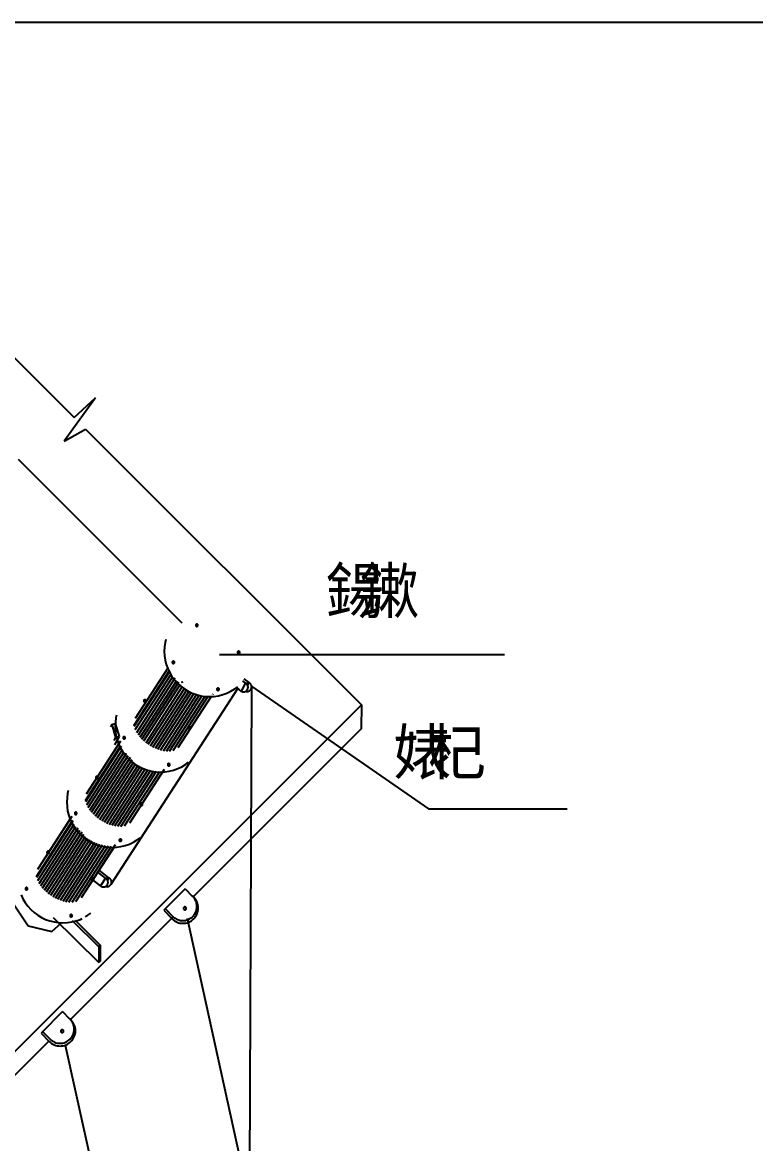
# Model space of a CAD drawing. Header units: metres. Extents: x 0 to 420, y 0 to 297.
# Drawn here: x 85 to 161.9, y 179.4 to 297 of the extents above; entities that cross this region are included whole.
import ezdxf

# ---------------------------------------------------------------- set-up
doc = ezdxf.new("R2010")
doc.units = ezdxf.units.M

msp = doc.modelspace()

# ---------------------------------------------------------------- linework, layer by layer
for p, q in [((420, 297), (0, 297)), ((78.48, 267.51), (90.44, 255.55)), ((92.68, 257.62), (89.41, 253.06)), ((90.44, 255.55), (92.68, 257.62)), ((89.41, 253.06), (91.64, 254.34)), ((91.64, 254.34), (120.58, 225.41)), ((84.57, 251.18), (101.74, 234.02)), ((105.69, 230.68), (135.59, 230.68)), ((100.42, 228.98), (96.71, 223.23)), ((100.48, 228.94), (96.72, 223.13)), ((100.58, 228.58), (96.83, 222.78)), ((100.27, 229.26), (96.85, 223.97)), ((100.76, 228.34), (96.98, 222.48)), ((101, 228.19), (97.15, 222.22)), ((107.58, 227.08), (94.3, 206.56)), ((101.17, 227.93), (97.34, 221.99)), ((101.17, 227.93), (97.34, 221.99)), ((101.17, 227.93), (97.34, 221.99)), ((101.41, 227.78), (97.53, 221.78)), ((101.41, 227.78), (97.53, 221.78)), ((101.41, 227.78), (97.53, 221.78)), ((101.41, 227.78), (97.53, 221.78)), ((101.32, 227.64), (97.53, 221.78)), ((101.58, 227.53), (97.74, 221.58)), ((101.58, 227.53), (97.74, 221.58)), ((101.58, 227.53), (97.74, 221.58)), ((101.58, 227.53), (97.74, 221.58)), ((101.58, 227.53), (97.74, 221.58)), ((101.58, 227.53), (97.74, 221.58)), ((101.75, 227.27), (97.96, 221.4)), ((101.75, 227.27), (97.96, 221.4)), ((101.98, 227.1), (98.19, 221.23)), ((101.86, 227.77), (101.69, 227.74)), ((108, 226.81), (107.5, 227.21)), ((108, 226.81), (108.41, 227.69)), ((108.41, 227.69), (108.14, 227.91)), ((108.79, 227.74), (108.27, 228.15)), ((108.41, 227.69), (108.79, 227.74)), ((108.65, 227.45), (108.79, 227.74)), ((109.05, 227.19), (108.8, 163.64)), ((109.07, 227.32), (127.6, 214.51)), ((102.22, 226.95), (98.43, 221.08)), ((102.22, 226.95), (98.43, 221.08)), ((102.47, 226.81), (98.68, 220.94)), ((102.73, 226.69), (98.94, 220.82)), ((102.99, 226.58), (99.2, 220.71)), ((103.27, 226.48), (99.48, 220.62)), ((103.55, 226.41), (99.78, 220.55)), ((103.85, 226.34), (100.09, 220.51)), ((104.16, 226.3), (100.42, 220.51)), ((104.48, 226.28), (100.8, 220.57)), ((104.82, 226.28), (101.34, 220.89)), ((105, 226.56), (104.95, 226.48)), ((120.58, 225.41), (78.92, 183.74)), ((120.58, 225.41), (120.55, 222.88)), ((94.39, 223.34), (94.27, 223.11)), ((94.39, 223.34), (94.75, 223.45)), ((94.39, 223.34), (94.8, 221.99)), ((94.75, 223.45), (95.17, 222.1)), ((120.55, 222.88), (102.93, 205.26)), ((95.31, 221.6), (91.73, 216.05)), ((95.18, 221.38), (91.75, 216.08)), ((94.8, 221.99), (94.63, 221.67)), ((95.17, 222.1), (94.69, 221.2)), ((94.8, 221.99), (95.17, 222.1)), ((95.33, 221.09), (91.61, 215.34)), ((95.39, 221.06), (91.63, 215.24)), ((95.49, 220.7), (91.74, 214.89)), ((95.67, 220.45), (91.89, 214.6)), ((95.91, 220.3), (92.06, 214.34)), ((96.08, 220.05), (92.25, 214.1)), ((96.08, 220.05), (92.25, 214.1)), ((96.08, 220.05), (92.25, 214.1)), ((96.32, 219.89), (92.44, 213.89)), ((96.32, 219.89), (92.44, 213.89)), ((96.32, 219.89), (92.44, 213.89)), ((96.32, 219.89), (92.44, 213.89)), ((96.23, 219.76), (92.44, 213.89)), ((96.49, 219.64), (92.65, 213.69)), ((96.49, 219.64), (92.65, 213.69)), ((96.49, 219.64), (92.65, 213.69)), ((96.49, 219.64), (92.65, 213.69)), ((96.49, 219.64), (92.65, 213.69)), ((96.49, 219.64), (92.65, 213.69)), ((96.66, 219.38), (92.87, 213.51)), ((96.66, 219.38), (92.87, 213.51)), ((96.89, 219.22), (93.1, 213.35)), ((97.13, 219.06), (93.34, 213.19)), ((97.13, 219.06), (93.34, 213.19)), ((97.38, 218.93), (93.59, 213.06)), ((97.63, 218.8), (93.85, 212.93)), ((97.9, 218.69), (94.11, 212.83)), ((98.18, 218.6), (94.39, 212.74)), ((98.46, 218.52), (94.69, 212.67)), ((98.76, 218.46), (95, 212.63)), ((99.07, 218.42), (95.33, 212.62)), ((99.39, 218.39), (95.71, 212.69)), ((99.89, 218.64), (96.25, 213.01)), ((99.73, 218.39), (96.25, 213.01)), ((127.6, 214.51), (142.17, 214.51)), ((90.27, 213.26), (86.47, 207.38)), ((90.33, 213.22), (86.49, 207.28)), ((90.2, 213.69), (86.61, 208.13)), ((90.12, 213.54), (86.69, 208.24)), ((90.43, 212.86), (86.6, 206.93)), ((90.61, 212.62), (86.75, 206.64)), ((90.85, 212.46), (86.92, 206.38)), ((91.02, 212.21), (87.11, 206.15)), ((91.02, 212.21), (87.11, 206.15)), ((91.02, 212.21), (87.11, 206.15)), ((91.26, 212.06), (87.31, 205.93)), ((91.26, 212.06), (87.31, 205.93)), ((91.26, 212.06), (87.31, 205.93)), ((91.26, 212.06), (87.31, 205.93)), ((91.17, 211.92), (87.31, 205.93)), ((91.43, 211.81), (87.52, 205.74)), ((91.43, 211.81), (87.52, 205.74)), ((91.43, 211.81), (87.52, 205.74)), ((91.43, 211.81), (87.52, 205.74)), ((91.43, 211.81), (87.52, 205.74)), ((91.43, 211.81), (87.52, 205.74)), ((91.6, 211.55), (87.74, 205.56)), ((91.6, 211.55), (87.74, 205.56)), ((91.83, 211.38), (87.97, 205.39)), ((92.07, 211.23), (88.21, 205.24)), ((92.07, 211.23), (88.21, 205.24)), ((92.32, 211.09), (88.45, 205.1)), ((92.58, 210.96), (88.71, 204.98)), ((92.84, 210.86), (88.98, 204.87)), ((93.12, 210.76), (89.26, 204.79)), ((93.4, 210.68), (89.55, 204.72)), ((93.7, 210.62), (89.86, 204.68)), ((94.01, 210.58), (90.2, 204.68)), ((94.33, 210.56), (90.58, 204.74)), ((94.77, 210.72), (91.19, 205.17)), ((94.67, 210.56), (91.19, 205.17)), ((93.21, 206.42), (92.4, 207.05)), ((93.73, 207.22), (92.92, 207.85)), ((94.1, 207.26), (93.07, 208.08)), ((93.73, 207.22), (93.21, 206.42)), ((93.73, 207.22), (94.1, 207.26)), ((93.97, 206.97), (94.1, 207.26)), ((102.1, 206.1), (99.85, 203.85)), ((102.1, 206.1), (102.84, 205.35)), ((84.18, 204.44), (85.62, 202.24)), ((99.85, 203.85), (100.68, 203.01)), ((100.02, 204.01), (100.85, 203.18)), ((88.12, 201.63), (89.14, 202.53)), ((88.27, 203.11), (93.03, 198.36)), ((100.85, 203.18), (90.06, 192.39)), ((90.25, 202.8), (93.03, 200.02)), ((90.56, 202.83), (93.19, 200.19)), ((102.29, 203.02), (124.11, 103.69)), ((85.62, 202.24), (88.12, 201.63)), ((93.19, 200.19), (93.03, 200.02)), ((93.03, 200.02), (93.03, 198.36)), ((93.19, 200.19), (93.19, 198.52)), ((93.19, 198.52), (93.03, 198.36)), ((89.23, 193.22), (86.98, 190.97)), ((89.23, 193.22), (89.97, 192.48)), ((86.98, 190.97), (87.81, 190.14)), ((87.14, 191.14), (87.98, 190.31)), ((87.81, 190.14), (78.88, 181.2)), ((89.52, 189.7), (111.24, 90.82))]:
    msp.add_line(p, q)
for points in [[(103.22, 233.82), (103.21, 233.81), (103.21, 233.8), (103.21, 233.79), (103.2, 233.78), (103.2, 233.77), (103.2, 233.75), (103.2, 233.74), (103.2, 233.73), (103.21, 233.72), (103.21, 233.71), (103.21, 233.7), (103.22, 233.69), (103.23, 233.68), (103.24, 233.67), (103.24, 233.66), (103.25, 233.66), (103.26, 233.65), (103.27, 233.65), (103.28, 233.64), (103.3, 233.64), (103.31, 233.64), (103.32, 233.64), (103.33, 233.64), (103.34, 233.64), (103.35, 233.64), (103.36, 233.65), (103.37, 233.65), (103.38, 233.66), (103.39, 233.66), (103.4, 233.67), (103.41, 233.68), (103.42, 233.69), (103.42, 233.69)], [(103.42, 233.69), (103.42, 233.7), (103.43, 233.71), (103.43, 233.72), (103.43, 233.73), (103.44, 233.74), (103.44, 233.75), (103.44, 233.77), (103.43, 233.78), (103.43, 233.79), (103.43, 233.8), (103.42, 233.81), (103.42, 233.82), (103.41, 233.83), (103.4, 233.84), (103.39, 233.85), (103.38, 233.85), (103.37, 233.86), (103.36, 233.86), (103.35, 233.87), (103.34, 233.87), (103.33, 233.87), (103.32, 233.87), (103.31, 233.87), (103.3, 233.87), (103.28, 233.87), (103.27, 233.86), (103.26, 233.86), (103.25, 233.85), (103.24, 233.85), (103.24, 233.84), (103.23, 233.83), (103.22, 233.82), (103.22, 233.82)], [(100.07, 232.25), (100, 231.95), (99.93, 231.49), (99.91, 231.03), (99.93, 230.56), (100, 230.1), (100.11, 229.65), (100.26, 229.22)], [(107.6, 230.97), (107.59, 230.97), (107.59, 230.96), (107.59, 230.94), (107.58, 230.93), (107.58, 230.92), (107.58, 230.91), (107.58, 230.9), (107.58, 230.89), (107.59, 230.88), (107.59, 230.87), (107.59, 230.85), (107.6, 230.84), (107.61, 230.84), (107.62, 230.83), (107.62, 230.82), (107.63, 230.81), (107.64, 230.81), (107.65, 230.8), (107.66, 230.8), (107.68, 230.79), (107.69, 230.79), (107.7, 230.79), (107.71, 230.79), (107.72, 230.79), (107.73, 230.8), (107.74, 230.8), (107.75, 230.81), (107.76, 230.81), (107.77, 230.82), (107.78, 230.83), (107.79, 230.84), (107.8, 230.84), (107.8, 230.85)], [(107.8, 230.85), (107.8, 230.85), (107.81, 230.87), (107.81, 230.88), (107.81, 230.89), (107.82, 230.9), (107.82, 230.91), (107.82, 230.92), (107.81, 230.93), (107.81, 230.94), (107.81, 230.96), (107.8, 230.97), (107.8, 230.98), (107.79, 230.98), (107.78, 230.99), (107.77, 231), (107.76, 231.01), (107.75, 231.01), (107.74, 231.02), (107.73, 231.02), (107.72, 231.03), (107.71, 231.03), (107.7, 231.03), (107.69, 231.03), (107.68, 231.03), (107.66, 231.02), (107.65, 231.02), (107.64, 231.01), (107.63, 231.01), (107.62, 231), (107.62, 230.99), (107.61, 230.98), (107.6, 230.98), (107.6, 230.97)], [(100.75, 229.92), (100.75, 229.92), (100.74, 229.91), (100.74, 229.89), (100.74, 229.88), (100.74, 229.87), (100.74, 229.86), (100.74, 229.85), (100.74, 229.84), (100.74, 229.83), (100.74, 229.82), (100.75, 229.8), (100.76, 229.79), (100.76, 229.79), (100.77, 229.78), (100.78, 229.77), (100.79, 229.76), (100.8, 229.76), (100.81, 229.75), (100.82, 229.75), (100.83, 229.74), (100.84, 229.74), (100.85, 229.74), (100.86, 229.74), (100.88, 229.74), (100.89, 229.75), (100.9, 229.75), (100.91, 229.76), (100.92, 229.76), (100.93, 229.77), (100.94, 229.78), (100.94, 229.79), (100.95, 229.79), (100.95, 229.8)], [(100.95, 229.8), (100.96, 229.8), (100.96, 229.82), (100.97, 229.83), (100.97, 229.84), (100.97, 229.85), (100.97, 229.86), (100.97, 229.87), (100.97, 229.88), (100.97, 229.89), (100.96, 229.91), (100.96, 229.92), (100.95, 229.93), (100.94, 229.93), (100.94, 229.94), (100.93, 229.95), (100.92, 229.96), (100.91, 229.96), (100.9, 229.97), (100.89, 229.97), (100.88, 229.98), (100.86, 229.98), (100.85, 229.98), (100.84, 229.98), (100.83, 229.98), (100.82, 229.97), (100.81, 229.97), (100.8, 229.96), (100.79, 229.96), (100.78, 229.95), (100.77, 229.94), (100.76, 229.93), (100.76, 229.93), (100.75, 229.92)], [(100.26, 229.22), (100.47, 228.79), (100.71, 228.39), (100.99, 228.01), (101.3, 227.67), (101.64, 227.35), (102.02, 227.08), (102.42, 226.84), (102.84, 226.64), (103.28, 226.48), (103.73, 226.37), (104.19, 226.3), (104.66, 226.28), (105.13, 226.3), (105.59, 226.37), (106.04, 226.48), (106.48, 226.64), (106.9, 226.84), (107.3, 227.08), (107.62, 227.31)], [(105.43, 227.1), (105.43, 227.09), (105.42, 227.08), (105.42, 227.07), (105.42, 227.06), (105.42, 227.05), (105.41, 227.04), (105.42, 227.02), (105.42, 227.01), (105.42, 227), (105.42, 226.99), (105.43, 226.98), (105.43, 226.97), (105.44, 226.96), (105.45, 226.95), (105.46, 226.95), (105.47, 226.94), (105.48, 226.93), (105.49, 226.93), (105.5, 226.92), (105.51, 226.92), (105.52, 226.92), (105.53, 226.92), (105.54, 226.92), (105.56, 226.92), (105.57, 226.92), (105.58, 226.93), (105.59, 226.93), (105.6, 226.94), (105.61, 226.95), (105.62, 226.95), (105.62, 226.96), (105.63, 226.97), (105.63, 226.97)], [(105.63, 226.97), (105.64, 226.98), (105.64, 226.99), (105.65, 227), (105.65, 227.01), (105.65, 227.02), (105.65, 227.04), (105.65, 227.05), (105.65, 227.06), (105.65, 227.07), (105.64, 227.08), (105.64, 227.09), (105.63, 227.1), (105.62, 227.11), (105.62, 227.12), (105.61, 227.13), (105.6, 227.13), (105.59, 227.14), (105.58, 227.15), (105.57, 227.15), (105.56, 227.15), (105.54, 227.15), (105.53, 227.15), (105.52, 227.15), (105.51, 227.15), (105.5, 227.15), (105.49, 227.15), (105.48, 227.14), (105.47, 227.13), (105.46, 227.13), (105.45, 227.12), (105.44, 227.11), (105.43, 227.1), (105.43, 227.1)], [(108, 226.81), (108.02, 226.8), (108.06, 226.79), (108.11, 226.78), (108.16, 226.77), (108.21, 226.77), (108.25, 226.77), (108.3, 226.78), (108.35, 226.79), (108.39, 226.8), (108.44, 226.83), (108.48, 226.85), (108.51, 226.88), (108.55, 226.91), (108.58, 226.95), (108.61, 226.98), (108.64, 227.03), (108.66, 227.07), (108.67, 227.11), (108.68, 227.16), (108.69, 227.21), (108.69, 227.25), (108.69, 227.3), (108.68, 227.35), (108.67, 227.4), (108.66, 227.44), (108.64, 227.48), (108.61, 227.53), (108.58, 227.56), (108.55, 227.6), (108.51, 227.63), (108.48, 227.66), (108.44, 227.68), (108.41, 227.69)], [(108.45, 226.83), (108.49, 226.82), (108.53, 226.81), (108.58, 226.81), (108.63, 226.81), (108.68, 226.82), (108.72, 226.83), (108.77, 226.85), (108.81, 226.87), (108.85, 226.89), (108.89, 226.92), (108.92, 226.95), (108.96, 226.99), (108.99, 227.03), (109.01, 227.07), (109.03, 227.11), (109.05, 227.16), (109.06, 227.2), (109.06, 227.25), (109.07, 227.3), (109.06, 227.35), (109.06, 227.39), (109.05, 227.44), (109.03, 227.49), (109.01, 227.53), (108.99, 227.57), (108.96, 227.61), (108.92, 227.64), (108.89, 227.68), (108.85, 227.7), (108.81, 227.73), (108.79, 227.74)], [(97.77, 225.88), (97.76, 225.88), (97.76, 225.87), (97.75, 225.85), (97.75, 225.84), (97.75, 225.83), (97.75, 225.82), (97.75, 225.81), (97.75, 225.8), (97.75, 225.79), (97.76, 225.77), (97.76, 225.76), (97.77, 225.75), (97.77, 225.75), (97.78, 225.74), (97.79, 225.73), (97.8, 225.72), (97.81, 225.72), (97.82, 225.71), (97.83, 225.71), (97.84, 225.7), (97.85, 225.7), (97.86, 225.7), (97.88, 225.7), (97.89, 225.7), (97.9, 225.71), (97.91, 225.71), (97.92, 225.72), (97.93, 225.72), (97.94, 225.73), (97.95, 225.74), (97.96, 225.75), (97.96, 225.75), (97.96, 225.76)], [(97.96, 225.76), (97.97, 225.76), (97.97, 225.77), (97.98, 225.79), (97.98, 225.8), (97.98, 225.81), (97.98, 225.82), (97.98, 225.83), (97.98, 225.84), (97.98, 225.85), (97.97, 225.87), (97.97, 225.88), (97.96, 225.89), (97.96, 225.89), (97.95, 225.9), (97.94, 225.91), (97.93, 225.92), (97.92, 225.92), (97.91, 225.93), (97.9, 225.93), (97.89, 225.94), (97.88, 225.94), (97.86, 225.94), (97.85, 225.94), (97.84, 225.94), (97.83, 225.93), (97.82, 225.93), (97.81, 225.92), (97.8, 225.92), (97.79, 225.91), (97.78, 225.9), (97.77, 225.89), (97.77, 225.89), (97.77, 225.88)], [(98.07, 225.9), (98.06, 225.9), (98.06, 225.89), (98.05, 225.87), (98.05, 225.86), (98.05, 225.85), (98.05, 225.84), (98.05, 225.83), (98.05, 225.83)], [(98.13, 225.95), (98.12, 225.95), (98.11, 225.94), (98.1, 225.94), (98.09, 225.93), (98.08, 225.92), (98.07, 225.91), (98.07, 225.91), (98.07, 225.9)], [(94.91, 224.33), (94.84, 224.04), (94.78, 223.58), (94.75, 223.11), (94.78, 222.65), (94.84, 222.19), (94.96, 221.73), (95.11, 221.3), (95.31, 220.87), (95.55, 220.47), (95.83, 220.1), (96.14, 219.75), (96.49, 219.44), (96.86, 219.16), (97.26, 218.92), (97.69, 218.72), (98.13, 218.57), (98.58, 218.45), (99.04, 218.38), (99.5, 218.36), (99.97, 218.38), (100.43, 218.45), (100.88, 218.57), (101.32, 218.72), (101.74, 218.92), (102.14, 219.16), (102.46, 219.39)], [(102.45, 223.06), (102.44, 223.05), (102.44, 223.04), (102.43, 223.03), (102.43, 223.02), (102.43, 223.01), (102.43, 223), (102.43, 222.98), (102.43, 222.97), (102.43, 222.96), (102.44, 222.95), (102.44, 222.94), (102.45, 222.93), (102.45, 222.92), (102.46, 222.91), (102.47, 222.91), (102.48, 222.9), (102.49, 222.89), (102.5, 222.89), (102.51, 222.88), (102.52, 222.88), (102.53, 222.88), (102.54, 222.88), (102.56, 222.88), (102.57, 222.88), (102.58, 222.88), (102.59, 222.89), (102.6, 222.89), (102.61, 222.9), (102.62, 222.91), (102.63, 222.91), (102.64, 222.92), (102.64, 222.93), (102.64, 222.93)], [(102.64, 222.93), (102.65, 222.94), (102.65, 222.95), (102.66, 222.96), (102.66, 222.97), (102.66, 222.98), (102.66, 223), (102.66, 223.01), (102.66, 223.02), (102.66, 223.03), (102.65, 223.04), (102.65, 223.05), (102.64, 223.06), (102.64, 223.07), (102.63, 223.08), (102.62, 223.09), (102.61, 223.09), (102.6, 223.1), (102.59, 223.11), (102.58, 223.11), (102.57, 223.11), (102.56, 223.11), (102.54, 223.11), (102.53, 223.11), (102.52, 223.11), (102.51, 223.11), (102.5, 223.11), (102.49, 223.1), (102.48, 223.09), (102.47, 223.09), (102.46, 223.08), (102.45, 223.07), (102.45, 223.06), (102.45, 223.06)], [(102.64, 222.93), (102.65, 222.94), (102.65, 222.95), (102.66, 222.96), (102.66, 222.97), (102.66, 222.98), (102.66, 223), (102.66, 223.01), (102.66, 223.02), (102.66, 223.03), (102.65, 223.04), (102.65, 223.05), (102.64, 223.06), (102.64, 223.07), (102.63, 223.08), (102.62, 223.09), (102.61, 223.09), (102.6, 223.1), (102.59, 223.11), (102.58, 223.11), (102.57, 223.11), (102.56, 223.11), (102.54, 223.11), (102.53, 223.11), (102.52, 223.11), (102.51, 223.11), (102.5, 223.11), (102.49, 223.1), (102.48, 223.09), (102.47, 223.09), (102.46, 223.08), (102.45, 223.07), (102.45, 223.06), (102.45, 223.06)], [(95.6, 222.01), (95.59, 222), (95.59, 221.99), (95.59, 221.98), (95.58, 221.97), (95.58, 221.96), (95.58, 221.95), (95.58, 221.93), (95.58, 221.92), (95.59, 221.91), (95.59, 221.9), (95.59, 221.89), (95.6, 221.88), (95.61, 221.87), (95.62, 221.86), (95.62, 221.86), (95.63, 221.85), (95.64, 221.84), (95.65, 221.84), (95.66, 221.83), (95.68, 221.83), (95.69, 221.83), (95.7, 221.83), (95.71, 221.83), (95.72, 221.83), (95.73, 221.83), (95.74, 221.84), (95.75, 221.84), (95.76, 221.85), (95.77, 221.86), (95.78, 221.86), (95.79, 221.87), (95.8, 221.88), (95.8, 221.88)], [(95.8, 221.88), (95.8, 221.89), (95.81, 221.9), (95.81, 221.91), (95.81, 221.92), (95.82, 221.93), (95.82, 221.95), (95.82, 221.96), (95.81, 221.97), (95.81, 221.98), (95.81, 221.99), (95.8, 222), (95.8, 222.01), (95.79, 222.02), (95.78, 222.03), (95.77, 222.04), (95.76, 222.04), (95.75, 222.05), (95.74, 222.06), (95.73, 222.06), (95.72, 222.06), (95.71, 222.06), (95.7, 222.06), (95.69, 222.06), (95.68, 222.06), (95.66, 222.06), (95.65, 222.06), (95.64, 222.05), (95.63, 222.04), (95.62, 222.04), (95.62, 222.03), (95.61, 222.02), (95.6, 222.01), (95.6, 222.01)], [(100.28, 219.19), (100.27, 219.18), (100.27, 219.17), (100.27, 219.16), (100.26, 219.15), (100.26, 219.13), (100.26, 219.12), (100.26, 219.11), (100.26, 219.1), (100.27, 219.09), (100.27, 219.08), (100.27, 219.07), (100.28, 219.06), (100.29, 219.05), (100.29, 219.04), (100.3, 219.03), (100.31, 219.02), (100.32, 219.02), (100.33, 219.01), (100.34, 219.01), (100.36, 219.01), (100.37, 219.01), (100.38, 219), (100.39, 219.01), (100.4, 219.01), (100.41, 219.01), (100.42, 219.01), (100.43, 219.02), (100.44, 219.02), (100.45, 219.03), (100.46, 219.04), (100.47, 219.05), (100.48, 219.06), (100.48, 219.06)], [(100.48, 219.06), (100.48, 219.07), (100.49, 219.08), (100.49, 219.09), (100.49, 219.1), (100.5, 219.11), (100.5, 219.12), (100.5, 219.13), (100.49, 219.15), (100.49, 219.16), (100.49, 219.17), (100.48, 219.18), (100.48, 219.19), (100.47, 219.2), (100.46, 219.21), (100.45, 219.21), (100.44, 219.22), (100.43, 219.23), (100.42, 219.23), (100.41, 219.24), (100.4, 219.24), (100.39, 219.24), (100.38, 219.24), (100.37, 219.24), (100.36, 219.24), (100.34, 219.24), (100.33, 219.23), (100.32, 219.23), (100.31, 219.22), (100.3, 219.21), (100.29, 219.21), (100.29, 219.2), (100.28, 219.19), (100.28, 219.19)], [(92.73, 217.85), (92.73, 217.84), (92.72, 217.83), (92.72, 217.82), (92.72, 217.81), (92.72, 217.8), (92.72, 217.79), (92.72, 217.78), (92.72, 217.76), (92.72, 217.75), (92.72, 217.74), (92.73, 217.73), (92.74, 217.72), (92.74, 217.71), (92.75, 217.7), (92.76, 217.7), (92.77, 217.69), (92.78, 217.68), (92.79, 217.68), (92.8, 217.67), (92.81, 217.67), (92.82, 217.67), (92.83, 217.67), (92.85, 217.67), (92.86, 217.67), (92.87, 217.67), (92.88, 217.68), (92.89, 217.68), (92.9, 217.69), (92.91, 217.7), (92.92, 217.7), (92.92, 217.71), (92.93, 217.72), (92.93, 217.72)], [(92.93, 217.72), (92.94, 217.73), (92.94, 217.74), (92.95, 217.75), (92.95, 217.76), (92.95, 217.78), (92.95, 217.79), (92.95, 217.8), (92.95, 217.81), (92.95, 217.82), (92.94, 217.83), (92.94, 217.84), (92.93, 217.85), (92.92, 217.86), (92.92, 217.87), (92.91, 217.88), (92.9, 217.89), (92.89, 217.89), (92.88, 217.9), (92.87, 217.9), (92.86, 217.9), (92.85, 217.9), (92.83, 217.91), (92.82, 217.9), (92.81, 217.9), (92.8, 217.9), (92.79, 217.9), (92.78, 217.89), (92.77, 217.89), (92.76, 217.88), (92.75, 217.87), (92.74, 217.86), (92.74, 217.85), (92.73, 217.85)], [(89.84, 216.41), (89.77, 216.12), (89.71, 215.66), (89.68, 215.19), (89.71, 214.73), (89.77, 214.27), (89.89, 213.81), (90.04, 213.37), (90.24, 212.95), (90.48, 212.55), (90.76, 212.18), (91.07, 211.83), (91.42, 211.52), (91.79, 211.24), (92.19, 211), (92.62, 210.8), (93.05, 210.64), (93.51, 210.53), (93.97, 210.46), (94.43, 210.44), (94.9, 210.46), (95.36, 210.53), (95.81, 210.64), (96.25, 210.8), (96.67, 211), (97.07, 211.24), (97.39, 211.47)], [(90.53, 214.09), (90.52, 214.08), (90.52, 214.07), (90.52, 214.06), (90.51, 214.05), (90.51, 214.04), (90.51, 214.02), (90.51, 214.01), (90.51, 214), (90.52, 213.99), (90.52, 213.98), (90.52, 213.97), (90.53, 213.96), (90.54, 213.95), (90.54, 213.94), (90.55, 213.93), (90.56, 213.93), (90.57, 213.92), (90.58, 213.92), (90.59, 213.91), (90.61, 213.91), (90.62, 213.91), (90.63, 213.91), (90.64, 213.91), (90.65, 213.91), (90.66, 213.91), (90.67, 213.92), (90.68, 213.92), (90.69, 213.93), (90.7, 213.93), (90.71, 213.94), (90.72, 213.95), (90.73, 213.96), (90.73, 213.96)], [(90.73, 213.96), (90.73, 213.97), (90.74, 213.98), (90.74, 213.99), (90.74, 214), (90.75, 214.01), (90.75, 214.02), (90.75, 214.04), (90.74, 214.05), (90.74, 214.06), (90.74, 214.07), (90.73, 214.08), (90.73, 214.09), (90.72, 214.1), (90.71, 214.11), (90.7, 214.12), (90.69, 214.12), (90.68, 214.13), (90.67, 214.13), (90.66, 214.14), (90.65, 214.14), (90.64, 214.14), (90.63, 214.14), (90.62, 214.14), (90.61, 214.14), (90.59, 214.14), (90.58, 214.13), (90.57, 214.13), (90.56, 214.12), (90.55, 214.12), (90.54, 214.11), (90.54, 214.1), (90.53, 214.09), (90.53, 214.09)], [(97.41, 215.03), (97.41, 215.02), (97.4, 215.01), (97.4, 215), (97.4, 214.99), (97.4, 214.98), (97.4, 214.96), (97.4, 214.95), (97.4, 214.94), (97.4, 214.93), (97.4, 214.92), (97.41, 214.91), (97.42, 214.9), (97.42, 214.89), (97.43, 214.88), (97.44, 214.87), (97.45, 214.87), (97.46, 214.86), (97.47, 214.85), (97.48, 214.85), (97.49, 214.85), (97.5, 214.85), (97.51, 214.85), (97.52, 214.85), (97.54, 214.85), (97.55, 214.85), (97.56, 214.85), (97.57, 214.86), (97.58, 214.87), (97.59, 214.87), (97.6, 214.88), (97.6, 214.89), (97.61, 214.9), (97.61, 214.9)], [(97.61, 214.9), (97.62, 214.91), (97.62, 214.92), (97.63, 214.93), (97.63, 214.94), (97.63, 214.95), (97.63, 214.96), (97.63, 214.98), (97.63, 214.99), (97.63, 215), (97.62, 215.01), (97.62, 215.02), (97.61, 215.03), (97.6, 215.04), (97.6, 215.05), (97.59, 215.05), (97.58, 215.06), (97.57, 215.07), (97.56, 215.07), (97.55, 215.08), (97.54, 215.08), (97.52, 215.08), (97.51, 215.08), (97.5, 215.08), (97.49, 215.08), (97.48, 215.08), (97.47, 215.07), (97.46, 215.07), (97.45, 215.06), (97.44, 215.05), (97.43, 215.05), (97.42, 215.04), (97.42, 215.03), (97.41, 215.03)], [(97.51, 214.96), (97.52, 214.97), (97.53, 214.97), (97.54, 214.98), (97.55, 214.98), (97.56, 214.99), (97.56, 215), (97.57, 215.01), (97.57, 215.01)], [(97.57, 215.01), (97.58, 215.02), (97.58, 215.03), (97.59, 215.04), (97.59, 215.05), (97.59, 215.06), (97.59, 215.07), (97.59, 215.08)], [(95.21, 211.26), (95.2, 211.26), (95.2, 211.25), (95.19, 211.24), (95.19, 211.22), (95.19, 211.21), (95.19, 211.2), (95.19, 211.19), (95.19, 211.18), (95.19, 211.17), (95.2, 211.16), (95.2, 211.15), (95.21, 211.14), (95.22, 211.13), (95.22, 211.12), (95.23, 211.11), (95.24, 211.1), (95.25, 211.1), (95.26, 211.09), (95.27, 211.09), (95.28, 211.09), (95.3, 211.08), (95.31, 211.08), (95.32, 211.08), (95.33, 211.09), (95.34, 211.09), (95.35, 211.09), (95.36, 211.1), (95.37, 211.1), (95.38, 211.11), (95.39, 211.12), (95.4, 211.13), (95.41, 211.14), (95.41, 211.14)], [(95.41, 211.14), (95.41, 211.15), (95.42, 211.16), (95.42, 211.17), (95.42, 211.18), (95.42, 211.19), (95.43, 211.2), (95.42, 211.21), (95.42, 211.22), (95.42, 211.24), (95.42, 211.25), (95.41, 211.26), (95.41, 211.27), (95.4, 211.28), (95.39, 211.28), (95.38, 211.29), (95.37, 211.3), (95.36, 211.3), (95.35, 211.31), (95.34, 211.31), (95.33, 211.32), (95.32, 211.32), (95.31, 211.32), (95.3, 211.32), (95.28, 211.32), (95.27, 211.31), (95.26, 211.31), (95.25, 211.3), (95.24, 211.3), (95.23, 211.29), (95.22, 211.28), (95.22, 211.28), (95.21, 211.27), (95.21, 211.26)], [(87.62, 209.99), (87.62, 209.98), (87.61, 209.97), (87.61, 209.96), (87.61, 209.95), (87.6, 209.94), (87.6, 209.93), (87.6, 209.91), (87.61, 209.9), (87.61, 209.89), (87.61, 209.88), (87.62, 209.87), (87.62, 209.86), (87.63, 209.85), (87.64, 209.84), (87.65, 209.83), (87.66, 209.83), (87.67, 209.82), (87.68, 209.82), (87.69, 209.81), (87.7, 209.81), (87.71, 209.81), (87.72, 209.81), (87.73, 209.81), (87.74, 209.81), (87.76, 209.81), (87.77, 209.82), (87.78, 209.82), (87.79, 209.83), (87.8, 209.83), (87.8, 209.84), (87.81, 209.85), (87.82, 209.86), (87.82, 209.86)], [(87.82, 209.86), (87.82, 209.87), (87.83, 209.88), (87.83, 209.89), (87.84, 209.9), (87.84, 209.91), (87.84, 209.93), (87.84, 209.94), (87.84, 209.95), (87.83, 209.96), (87.83, 209.97), (87.82, 209.98), (87.82, 209.99), (87.81, 210), (87.8, 210.01), (87.8, 210.02), (87.79, 210.02), (87.78, 210.03), (87.77, 210.03), (87.76, 210.04), (87.74, 210.04), (87.73, 210.04), (87.72, 210.04), (87.71, 210.04), (87.7, 210.04), (87.69, 210.04), (87.68, 210.03), (87.67, 210.03), (87.66, 210.02), (87.65, 210.02), (87.64, 210.01), (87.63, 210), (87.62, 209.99), (87.62, 209.99)], [(92.3, 207.17), (92.3, 207.16), (92.29, 207.15), (92.29, 207.14), (92.28, 207.12), (92.28, 207.11), (92.28, 207.1), (92.28, 207.09), (92.28, 207.08), (92.29, 207.07), (92.29, 207.06), (92.3, 207.05), (92.3, 207.04), (92.31, 207.03), (92.32, 207.02), (92.33, 207.01), (92.33, 207), (92.34, 207), (92.36, 206.99), (92.37, 206.99), (92.38, 206.99), (92.39, 206.98), (92.4, 206.98), (92.41, 206.98), (92.42, 206.99), (92.43, 206.99), (92.45, 206.99), (92.46, 207), (92.47, 207), (92.48, 207.01), (92.48, 207.02), (92.49, 207.03), (92.5, 207.04), (92.5, 207.04)], [(92.5, 207.04), (92.5, 207.05), (92.51, 207.06), (92.51, 207.07), (92.52, 207.08), (92.52, 207.09), (92.52, 207.1), (92.52, 207.11), (92.52, 207.12), (92.51, 207.14), (92.51, 207.15), (92.5, 207.16), (92.5, 207.17), (92.49, 207.18), (92.48, 207.19), (92.48, 207.19), (92.47, 207.2), (92.46, 207.21), (92.45, 207.21), (92.43, 207.21), (92.42, 207.22), (92.41, 207.22), (92.4, 207.22), (92.39, 207.22), (92.38, 207.22), (92.37, 207.21), (92.36, 207.21), (92.34, 207.21), (92.33, 207.2), (92.33, 207.19), (92.32, 207.19), (92.31, 207.18), (92.3, 207.17), (92.3, 207.17)], [(93.21, 206.42), (93.22, 206.41), (93.26, 206.38), (93.3, 206.36), (93.34, 206.34), (93.39, 206.32), (93.43, 206.31), (93.48, 206.3), (93.53, 206.3), (93.57, 206.3), (93.62, 206.31), (93.67, 206.32), (93.71, 206.34), (93.75, 206.36), (93.79, 206.38), (93.83, 206.41), (93.87, 206.44), (93.9, 206.47), (93.93, 206.51), (93.95, 206.55), (93.97, 206.6), (93.99, 206.64), (94, 206.69), (94.01, 206.73), (94.01, 206.78), (94.01, 206.83), (94, 206.87), (93.99, 206.92), (93.97, 206.96), (93.95, 207.01), (93.93, 207.05), (93.9, 207.09), (93.87, 207.12), (93.83, 207.15), (93.79, 207.18), (93.75, 207.21), (93.73, 207.22)], [(93.76, 206.35), (93.8, 206.34), (93.85, 206.34), (93.89, 206.33), (93.94, 206.34), (93.99, 206.34), (94.03, 206.36), (94.08, 206.37), (94.12, 206.39), (94.16, 206.42), (94.2, 206.45), (94.24, 206.48), (94.27, 206.51), (94.3, 206.55), (94.32, 206.59), (94.34, 206.64), (94.36, 206.68), (94.37, 206.73), (94.38, 206.77), (94.38, 206.82), (94.38, 206.87), (94.37, 206.92), (94.36, 206.96), (94.34, 207.01), (94.32, 207.05), (94.3, 207.09), (94.27, 207.13), (94.24, 207.17), (94.2, 207.2), (94.16, 207.23), (94.12, 207.25), (94.1, 207.26)], [(85.35, 206.18), (85.35, 206.17), (85.34, 206.16), (85.34, 206.15), (85.34, 206.14), (85.34, 206.12), (85.34, 206.11), (85.34, 206.1), (85.34, 206.09), (85.34, 206.08), (85.34, 206.07), (85.35, 206.06), (85.36, 206.05), (85.36, 206.04), (85.37, 206.03), (85.38, 206.02), (85.39, 206.01), (85.4, 206.01), (85.41, 206), (85.42, 206), (85.43, 206), (85.44, 205.99), (85.45, 205.99), (85.47, 205.99), (85.48, 206), (85.49, 206), (85.5, 206), (85.51, 206.01), (85.52, 206.01), (85.53, 206.02), (85.54, 206.03), (85.54, 206.04), (85.55, 206.05), (85.55, 206.05)], [(85.55, 206.05), (85.56, 206.06), (85.56, 206.07), (85.57, 206.08), (85.57, 206.09), (85.57, 206.1), (85.57, 206.11), (85.57, 206.12), (85.57, 206.14), (85.57, 206.15), (85.56, 206.16), (85.56, 206.17), (85.55, 206.18), (85.54, 206.19), (85.54, 206.2), (85.53, 206.2), (85.52, 206.21), (85.51, 206.22), (85.5, 206.22), (85.49, 206.22), (85.48, 206.23), (85.47, 206.23), (85.45, 206.23), (85.44, 206.23), (85.43, 206.23), (85.42, 206.22), (85.41, 206.22), (85.4, 206.22), (85.39, 206.21), (85.38, 206.2), (85.37, 206.2), (85.36, 206.19), (85.36, 206.18), (85.35, 206.18)], [(84.88, 205.48), (85.08, 205.06), (85.32, 204.66), (85.6, 204.28), (85.91, 203.94), (86.26, 203.62), (86.63, 203.34), (87.03, 203.1), (87.46, 202.9), (87.9, 202.75), (88.35, 202.63), (88.81, 202.56), (89.28, 202.54), (89.75, 202.56), (90.21, 202.63), (90.67, 202.75), (91.11, 202.9), (91.31, 202.99)], [(100.68, 203), (100.72, 202.96), (100.84, 202.85), (100.96, 202.76), (101.1, 202.68), (101.24, 202.61), (101.39, 202.55), (101.54, 202.52), (101.7, 202.49), (101.86, 202.49), (102.01, 202.49), (102.17, 202.52), (102.32, 202.55), (102.47, 202.61), (102.61, 202.68), (102.75, 202.76), (102.87, 202.85), (102.99, 202.96), (103.1, 203.07), (103.19, 203.2), (103.27, 203.33), (103.34, 203.48), (103.39, 203.62), (103.43, 203.78), (103.45, 203.93), (103.46, 204.09), (103.45, 204.25), (103.43, 204.4), (103.39, 204.56), (103.34, 204.7), (103.27, 204.85), (103.19, 204.98), (103.1, 205.11), (102.99, 205.22), (102.87, 205.33), (102.84, 205.35)], [(100.84, 203.17), (100.91, 203.11), (101.03, 203.02), (101.15, 202.95), (101.28, 202.89), (101.42, 202.84), (101.56, 202.8), (101.7, 202.78), (101.85, 202.77), (101.99, 202.78), (102.14, 202.8), (102.28, 202.84), (102.42, 202.89), (102.55, 202.95), (102.67, 203.02), (102.79, 203.11), (102.9, 203.21), (102.99, 203.32), (103.08, 203.43), (103.15, 203.56), (103.22, 203.69), (103.27, 203.83), (103.3, 203.97), (103.32, 204.11), (103.33, 204.26), (103.32, 204.4), (103.3, 204.54), (103.27, 204.69), (103.22, 204.82), (103.15, 204.95), (103.08, 205.08), (102.99, 205.2), (102.9, 205.3), (102.84, 205.35)], [(91.65, 203.17), (91.9, 203.33), (92.22, 203.56)], [(102.21, 204.05), (102.21, 204.07), (102.21, 204.08), (102.21, 204.09), (102.2, 204.11), (102.2, 204.12), (102.19, 204.13), (102.18, 204.14), (102.17, 204.16), (102.16, 204.16), (102.15, 204.17), (102.14, 204.18), (102.12, 204.19), (102.11, 204.19), (102.1, 204.2), (102.08, 204.2), (102.07, 204.2), (102.05, 204.2), (102.04, 204.2), (102.02, 204.19), (102.01, 204.19), (102, 204.18), (101.99, 204.17), (101.97, 204.16), (101.96, 204.16), (101.95, 204.14), (101.95, 204.13), (101.94, 204.12), (101.93, 204.11), (101.93, 204.09), (101.92, 204.08), (101.92, 204.07), (101.92, 204.05), (101.92, 204.05)], [(101.92, 204.05), (101.92, 204.04), (101.92, 204.02), (101.93, 204.01), (101.93, 203.99), (101.94, 203.98), (101.95, 203.97), (101.95, 203.96), (101.96, 203.95), (101.97, 203.94), (101.99, 203.93), (102, 203.92), (102.01, 203.91), (102.02, 203.91), (102.04, 203.91), (102.05, 203.9), (102.07, 203.9), (102.08, 203.9), (102.1, 203.91), (102.11, 203.91), (102.12, 203.91), (102.14, 203.92), (102.15, 203.93), (102.16, 203.94), (102.17, 203.95), (102.18, 203.96), (102.19, 203.97), (102.2, 203.98), (102.2, 203.99), (102.21, 204.01), (102.21, 204.02), (102.21, 204.04), (102.21, 204.05), (102.21, 204.05)], [(90.03, 203.35), (90.03, 203.34), (90.02, 203.33), (90.02, 203.32), (90.02, 203.31), (90.02, 203.3), (90.02, 203.29), (90.02, 203.28), (90.02, 203.27), (90.02, 203.25), (90.02, 203.24), (90.03, 203.23), (90.04, 203.22), (90.04, 203.21), (90.05, 203.21), (90.06, 203.2), (90.07, 203.19), (90.08, 203.18), (90.09, 203.18), (90.1, 203.18), (90.11, 203.17), (90.12, 203.17), (90.13, 203.17), (90.14, 203.17), (90.16, 203.17), (90.17, 203.18), (90.18, 203.18), (90.19, 203.18), (90.2, 203.19), (90.21, 203.2), (90.22, 203.21), (90.22, 203.21), (90.23, 203.22), (90.23, 203.22)], [(90.23, 203.22), (90.24, 203.23), (90.24, 203.24), (90.25, 203.25), (90.25, 203.27), (90.25, 203.28), (90.25, 203.29), (90.25, 203.3), (90.25, 203.31), (90.25, 203.32), (90.24, 203.33), (90.24, 203.34), (90.23, 203.35), (90.22, 203.36), (90.22, 203.37), (90.21, 203.38), (90.2, 203.39), (90.19, 203.39), (90.18, 203.4), (90.17, 203.4), (90.16, 203.4), (90.14, 203.41), (90.13, 203.41), (90.12, 203.41), (90.11, 203.4), (90.1, 203.4), (90.09, 203.4), (90.08, 203.39), (90.07, 203.39), (90.06, 203.38), (90.05, 203.37), (90.04, 203.36), (90.04, 203.35), (90.03, 203.35)], [(87.81, 190.12), (87.85, 190.08), (87.96, 189.98), (88.09, 189.88), (88.23, 189.8), (88.37, 189.73), (88.52, 189.68), (88.67, 189.64), (88.82, 189.62), (88.98, 189.61), (89.14, 189.62), (89.29, 189.64), (89.45, 189.68), (89.6, 189.73), (89.74, 189.8), (89.87, 189.88), (90, 189.98), (90.12, 190.08), (90.22, 190.2), (90.32, 190.32), (90.4, 190.46), (90.46, 190.6), (90.52, 190.75), (90.55, 190.9), (90.58, 191.06), (90.59, 191.22), (90.58, 191.37), (90.55, 191.53), (90.52, 191.68), (90.46, 191.83), (90.4, 191.97), (90.32, 192.11), (90.22, 192.23), (90.12, 192.35), (90, 192.46), (89.97, 192.48)], [(87.97, 190.3), (88.04, 190.24), (88.15, 190.15), (88.28, 190.08), (88.41, 190.01), (88.54, 189.96), (88.69, 189.93), (88.83, 189.91), (88.97, 189.9), (89.12, 189.91), (89.26, 189.93), (89.4, 189.96), (89.54, 190.01), (89.67, 190.08), (89.8, 190.15), (89.91, 190.24), (90.02, 190.33), (90.12, 190.44), (90.21, 190.56), (90.28, 190.68), (90.34, 190.82), (90.39, 190.95), (90.43, 191.09), (90.45, 191.24), (90.46, 191.38), (90.45, 191.53), (90.43, 191.67), (90.39, 191.81), (90.34, 191.95), (90.28, 192.08), (90.21, 192.2), (90.12, 192.32), (90.02, 192.43), (89.97, 192.48)], [(89.34, 191.18), (89.34, 191.19), (89.34, 191.21), (89.33, 191.22), (89.33, 191.23), (89.32, 191.25), (89.32, 191.26), (89.31, 191.27), (89.3, 191.28), (89.29, 191.29), (89.28, 191.3), (89.26, 191.31), (89.25, 191.31), (89.24, 191.32), (89.22, 191.32), (89.21, 191.32), (89.19, 191.32), (89.18, 191.32), (89.17, 191.32), (89.15, 191.32), (89.14, 191.31), (89.12, 191.31), (89.11, 191.3), (89.1, 191.29), (89.09, 191.28), (89.08, 191.27), (89.07, 191.26), (89.06, 191.25), (89.06, 191.23), (89.05, 191.22), (89.05, 191.21), (89.05, 191.19), (89.05, 191.18), (89.05, 191.18)], [(89.05, 191.18), (89.05, 191.16), (89.05, 191.15), (89.05, 191.13), (89.06, 191.12), (89.06, 191.11), (89.07, 191.1), (89.08, 191.08), (89.09, 191.07), (89.1, 191.06), (89.11, 191.05), (89.12, 191.05), (89.14, 191.04), (89.15, 191.04), (89.17, 191.03), (89.18, 191.03), (89.19, 191.03), (89.21, 191.03), (89.22, 191.03), (89.24, 191.04), (89.25, 191.04), (89.26, 191.05), (89.28, 191.05), (89.29, 191.06), (89.3, 191.07), (89.31, 191.08), (89.32, 191.1), (89.32, 191.11), (89.33, 191.12), (89.33, 191.13), (89.34, 191.15), (89.34, 191.16), (89.34, 191.18), (89.34, 191.18)]]:
    msp.add_lwpolyline(points)

# ---------------------------------------------------------------- texts
for s, p in [('鍚', (116.83, 235.02)), ('鏉', (120.42, 235.02)), ('婊', (123.94, 218.1)), ('杞', (127.52, 218.1))]:
    msp.add_text(s, height=4.71).set_placement(p)

doc.saveas('drawing.dxf')
